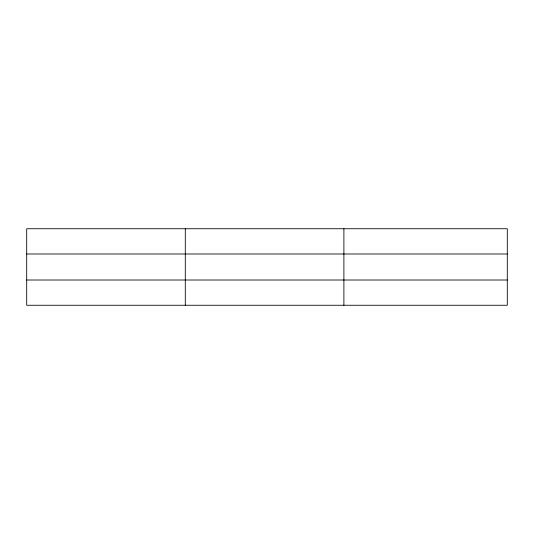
<?xml version="1.0" encoding="UTF-8"?>
<svg xmlns="http://www.w3.org/2000/svg" width="534" height="534" viewBox="0 0 534 534"><rect width="100%" height="100%" fill="white"/><g stroke="black" fill="none" stroke-linecap="round" stroke-linejoin="round"><path stroke-width="0.8" d="M185.298 228.739L185.298 305.261M343.896 228.739L343.896 305.261M507.3 253.99L507.3 228.739L26.7 228.739L26.7 305.261L507.3 305.261L507.3 253.99L26.7 253.99M26.7 280.01L507.3 280.01"/></g></svg>
